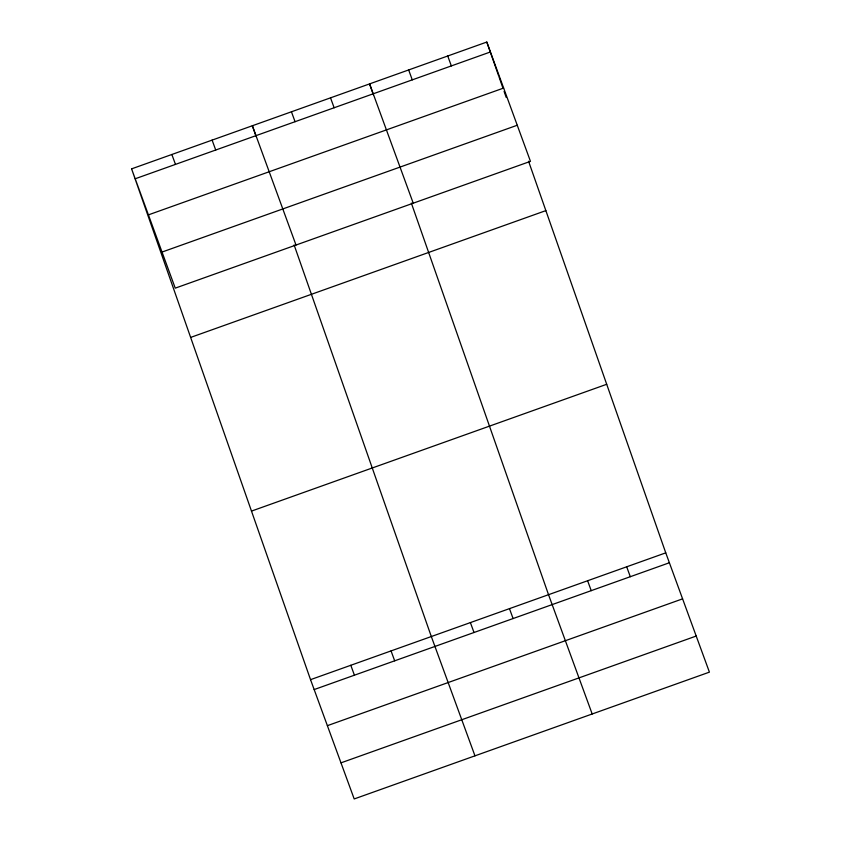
<?xml version="1.0" encoding="UTF-8"?>
<svg xmlns="http://www.w3.org/2000/svg" width="841" height="841" viewBox="0 0 841 841"><rect width="100%" height="100%" fill="white"/><g stroke="black" fill="none" stroke-linecap="round" stroke-linejoin="round"><path stroke-width="1.26" d="M131.585 168.862L486.802 42.05L530.461 161.346L175.243 288.148L131.585 168.862L310.539 679.654L354.198 798.95L709.415 672.138L665.757 552.852L528.568 161.251M135.212 178.765L490.429 51.963M148.426 214.865L503.643 88.053M162.029 252.058L517.247 125.246M190.644 337.42L545.862 210.618M251.48 511.097L606.708 384.284M310.539 679.654L665.757 552.852M314.166 689.567L669.383 562.755M327.38 725.667L682.598 598.855M340.983 762.85L696.201 636.048M447.727 56L451.354 65.913M626.682 566.802L630.308 576.705M408.652 69.95L412.279 79.853M587.607 580.742L591.234 590.655M413.236 203.186L369.588 83.9L373.383 94.728M592.19 713.988L548.532 594.692L411.344 203.091M330.513 97.85L334.14 107.753M509.467 608.642L513.094 618.555M291.438 111.79L295.065 121.703M470.392 622.592L474.019 632.506M296.011 245.036L252.363 125.74L256.158 136.578M474.965 755.838L431.317 636.542L294.119 244.941M212.1 140.111L215.727 150.024M391.054 650.913L394.681 660.826M171.848 154.481L175.475 164.394M350.802 665.284L354.429 675.197M486.802 42.05L498.618 75.764M499.039 76.962L502.834 87.8M504.095 91.417L506.208 97.44"/></g></svg>
